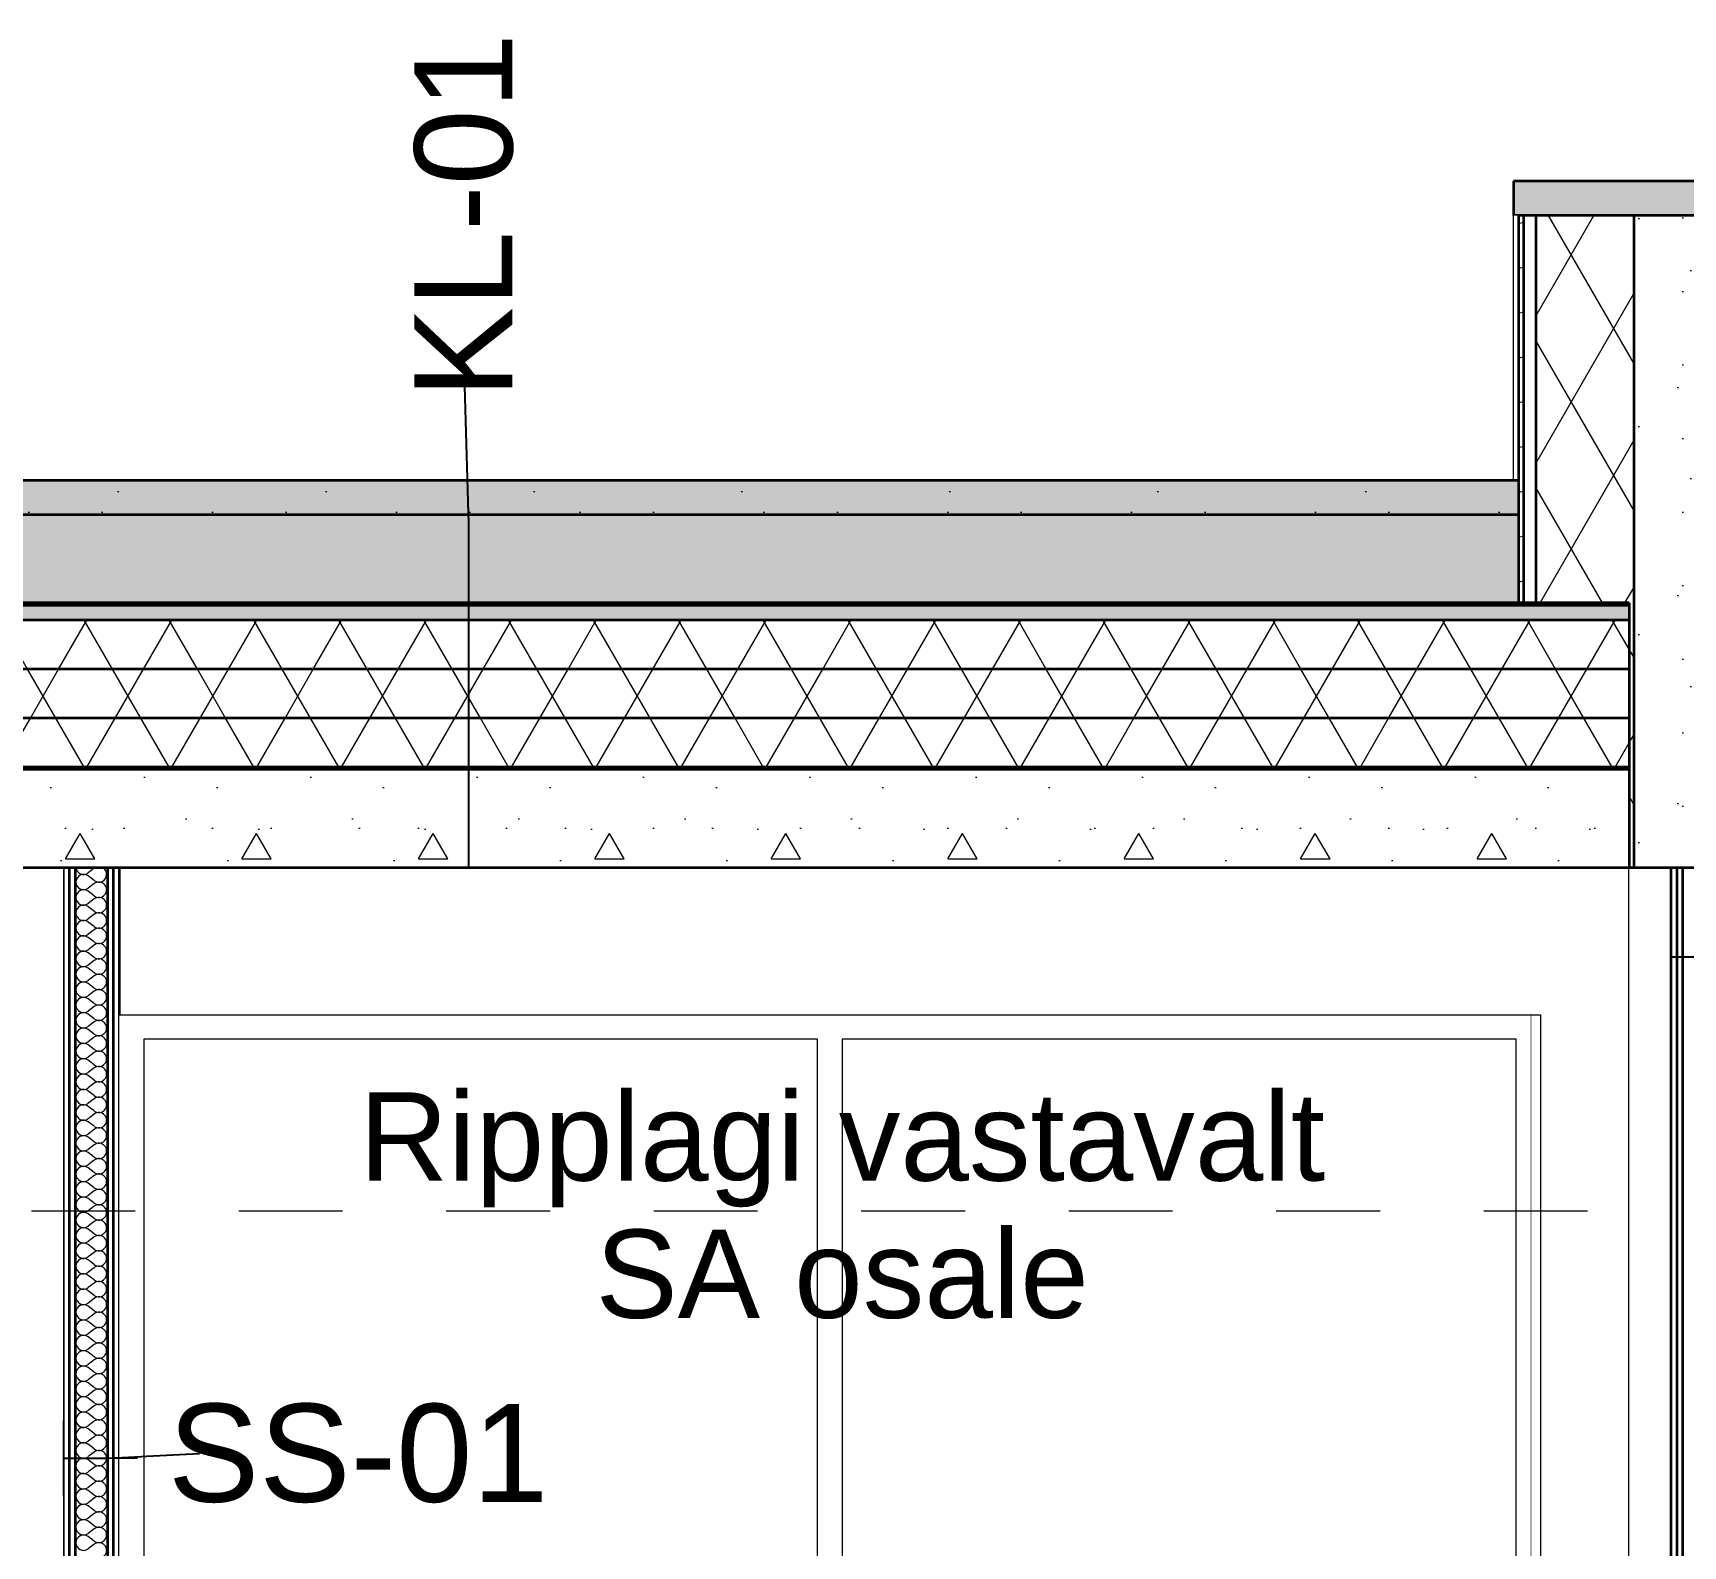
# Model space of a CAD drawing. Header units: millimetres. Extents: x -279593 to -202089, y -5129 to 14747.
# Drawn here: x -271866 to -268499, y 1717 to 4802 of the extents above; entities that cross this region are included whole.
import ezdxf

# ---------------------------------------------------------------- set-up
doc = ezdxf.new("R2010")
doc.units = ezdxf.units.MM
doc.header["$MEASUREMENT"] = 0
doc.linetypes.add('Dashed', pattern=[423.333333, 211.666667, -211.666667])
doc.linetypes.add('Wipeout_Contour', pattern=[1000, 0, -1000])
for name, color, linetype, lineweight in [('New_2D Drafting - General_Pen_No__1', 7, 'Continuous', 13), ('New_2D Drafting - General_Pen_No__19', 255, 'Continuous', 0), ('New_Annotation - Label_Pen_No__1', 7, 'Continuous', 13), ('New_Annotation - Text_Pen_No__1', 7, 'Continuous', 13), ('New_ARCHICAD Windows_Pen_No__1', 7, 'Continuous', 13), ('New_Dimensioning - General_Pen_No__1', 7, 'Continuous', 13), ('New_Shell - Roof_Pen_No__21', 7, 'Continuous', 35), ('New_Structural - Bearing_Pen_No__1', 7, 'Continuous', 13), ('New_Structural - Bearing_Pen_No__21', 7, 'Continuous', 35)]:
    doc.layers.add(name, color=color, linetype=linetype, lineweight=lineweight)
for name, color, linetype in [('New_ARCHICAD Windows', 7, 'Continuous'), ('New_Dimensioning - General', 7, 'Continuous'), ('New_Shell - Roof', 7, 'Continuous'), ('New_Structural - Bearing', 7, 'Continuous')]:
    doc.layers.add(name, color=color, linetype=linetype)
doc.layers.add('New_ARCHICAD Windows_Pen_No__87', color=7, linetype='Continuous', lineweight=20, true_color=0x6a6a6a)
doc.layers.add('New_Structural - Bearing_Pen_No__87', color=7, linetype='Continuous', lineweight=20, true_color=0x6a6a6a)
doc.styles.add('GENERATED_STYLE_1', font='')
doc.styles.get('GENERATED_STYLE_1').set_extended_font_data('Arial')
doc.dimstyles.new('GENERATED_STYLE__2', dxfattribs={"dimtxt": 200, "dimasz": 95, "dimexe": 0.18, "dimexo": 0.0625, "dimgap": 0, "dimtad": 1, "dimdec": 3, "dimlfac": 0.001, "dimzin": 0, "dimdsep": 46, "dimtxsty": 'GENERATED_STYLE_1', "dimblk": 'ARROWHEAD_2', "dimblk1": 'ARROWHEAD_2', "dimblk2": 'ARROWHEAD_2', "dimcen": 0.09, "dimse1": 1, "dimse2": 1, "dimclrd": 7, "dimclre": 7, "dimclrt": 7, "dimadec": 0, "dimazin": 0, "dimtfac": 1, "dimtdec": 4, "dimtmove": 0, "dimatfit": 3, "dimfxl": 0, "dimtolj": 1, "dimtzin": 0, "dimarcsym": 0})
doc.dimstyles.new('GENERATED_STYLE__3', dxfattribs={"dimtxt": 200, "dimasz": 95, "dimexe": 0.18, "dimexo": 0.0625, "dimgap": 0, "dimtad": 1, "dimdec": 3, "dimlfac": 0.001, "dimzin": 0, "dimdsep": 46, "dimtxsty": 'GENERATED_STYLE_1', "dimblk": 'ARROWHEAD_2', "dimblk1": 'ARROWHEAD_2', "dimblk2": 'ARROWHEAD_2', "dimcen": 0.09, "dimse1": 1, "dimse2": 1, "dimclrd": 7, "dimclre": 7, "dimclrt": 7, "dimadec": 0, "dimazin": 0, "dimtfac": 1, "dimtdec": 4, "dimtmove": 2, "dimatfit": 3, "dimfxl": 0, "dimtolj": 1, "dimtzin": 0, "dimarcsym": 0})
doc.dimstyles.new('GENERATED_STYLE__4', dxfattribs={"dimtxt": 0.18, "dimasz": 152, "dimexe": 0.18, "dimexo": 0.0625, "dimgap": 0, "dimtad": 0, "dimtih": 1, "dimtoh": 1, "dimdec": 4, "dimzin": 0, "dimdsep": 46, "dimcen": 0.09, "dimadec": 0, "dimazin": 0, "dimtfac": 1, "dimtdec": 4, "dimtmove": 0, "dimatfit": 3, "dimldrblk": 'ARROWHEAD_0', "dimfxl": 0, "dimtolj": 1, "dimtzin": 0, "dimarcsym": 0})
pattern_1 = [(0, (0, 0), (0, 779.4229), [48.75, -401.25]), (0, (225, 389.7), (0, 779.4229), [48.75, -401.25]), (60, (0, 0), (-675, 389.7114), [48.75, -401.25]), (60, (450, 0), (-675, 389.7114), [48.75, -401.25]), (120, (48.75, 0), (675, 389.7114), [48.75, -401.25]), (120, (498.75, 0), (675, 389.7114), [48.75, -401.25]), (0, (0, 75), (0, 150), [0, -150, 0, -225]), (45, (75, 75), (-106.06602, 106.06602), [0, -112.5, 0, -187.5])]
pattern_2 = [(60, (0, 0), (-129.90381, 75), []), (120, (0, 0), (129.90381, 75), [])]

# ---------------------------------------------------------------- blocks, each defined once
blk = doc.blocks.new('*X4')
at = {"layer": 'New_Structural - Bearing_Pen_No__1', "color": 7, "linetype": 'Continuous', "lineweight": 13}
for p, q in [((-271740.8, 3098.9), (-271753.3, 3089.5)), ((-271740.8, 3073.8), (-271753.3, 3083.2)), ((-271740.8, 3067.5), (-271753.3, 3058.1)), ((-271740.8, 3042.5), (-271753.3, 3051.9)), ((-271740.8, 3036.2), (-271753.3, 3026.8)), ((-271740.8, 3011.1), (-271753.3, 3020.5)), ((-271740.8, 3004.9), (-271753.3, 2995.5)), ((-271740.8, 2979.8), (-271753.3, 2989.2)), ((-271740.8, 2973.5), (-271753.3, 2964.1)), ((-271740.8, 2948.5), (-271753.3, 2957.9)), ((-271740.8, 2942.2), (-271753.3, 2932.8)), ((-271740.8, 2917.1), (-271753.3, 2926.5)), ((-271740.8, 2910.9), (-271753.3, 2901.5)), ((-271740.8, 2885.8), (-271753.3, 2895.2)), ((-271740.8, 2879.5), (-271753.3, 2870.1)), ((-271740.8, 2854.5), (-271753.3, 2863.9)), ((-271740.8, 2848.2), (-271753.3, 2838.8)), ((-271740.8, 2823.1), (-271753.3, 2832.5)), ((-271740.8, 2816.9), (-271753.3, 2807.5)), ((-271740.8, 2791.8), (-271753.3, 2801.2)), ((-271740.8, 2785.5), (-271753.3, 2776.1)), ((-271740.8, 2760.5), (-271753.3, 2769.9)), ((-271740.8, 2754.2), (-271753.3, 2744.8)), ((-271740.8, 2729.1), (-271753.3, 2738.5)), ((-271740.8, 2722.9), (-271753.3, 2713.5)), ((-271740.8, 2697.8), (-271753.3, 2707.2)), ((-271740.8, 2691.5), (-271753.3, 2682.1)), ((-271740.8, 2666.5), (-271753.3, 2675.9)), ((-271740.8, 2660.2), (-271753.3, 2650.8)), ((-271740.8, 2635.1), (-271753.3, 2644.5)), ((-271740.8, 2628.9), (-271753.3, 2619.5)), ((-271740.8, 2603.8), (-271753.3, 2613.2)), ((-271740.8, 2597.5), (-271753.3, 2588.1)), ((-271740.8, 2572.5), (-271753.3, 2581.9)), ((-271740.8, 2566.2), (-271753.3, 2556.8)), ((-271740.8, 2541.1), (-271753.3, 2550.5)), ((-271740.8, 2534.9), (-271753.3, 2525.5)), ((-271740.8, 2509.8), (-271753.3, 2519.2)), ((-271740.8, 2503.5), (-271753.3, 2494.1)), ((-271740.8, 2478.5), (-271753.3, 2487.9)), ((-271740.8, 2472.2), (-271753.3, 2462.8)), ((-271740.8, 2447.1), (-271753.3, 2456.5)), ((-271740.8, 2440.9), (-271753.3, 2431.5)), ((-271740.8, 2415.8), (-271753.3, 2425.2)), ((-271740.8, 2409.5), (-271753.3, 2400.1)), ((-271740.8, 2384.5), (-271753.3, 2393.9)), ((-271740.8, 2378.2), (-271753.3, 2368.8)), ((-271740.8, 2353.1), (-271753.3, 2362.5)), ((-271740.8, 2346.9), (-271753.3, 2337.5)), ((-271740.8, 2321.8), (-271753.3, 2331.2)), ((-271740.8, 2315.5), (-271753.3, 2306.1)), ((-271740.8, 2290.5), (-271753.3, 2299.9)), ((-271740.8, 2284.2), (-271753.3, 2274.8)), ((-271740.8, 2259.1), (-271753.3, 2268.5)), ((-271740.8, 2252.9), (-271753.3, 2243.5)), ((-271740.8, 2227.8), (-271753.3, 2237.2)), ((-271740.8, 2221.5), (-271753.3, 2212.1)), ((-271740.8, 2196.5), (-271753.3, 2205.9)), ((-271740.8, 2190.2), (-271753.3, 2180.8)), ((-271740.8, 2165.1), (-271753.3, 2174.5)), ((-271740.8, 2158.9), (-271753.3, 2149.5)), ((-271740.8, 2133.8), (-271753.3, 2143.2)), ((-271740.8, 2127.5), (-271753.3, 2118.1)), ((-271740.8, 2102.5), (-271753.3, 2111.9)), ((-271740.8, 2096.2), (-271753.3, 2086.8)), ((-271740.8, 2071.1), (-271753.3, 2080.5)), ((-271740.8, 2064.9), (-271753.3, 2055.5)), ((-271740.8, 2039.8), (-271753.3, 2049.2)), ((-271740.8, 2033.5), (-271753.3, 2024.1)), ((-271740.8, 2008.5), (-271753.3, 2017.9)), ((-271740.8, 2002.2), (-271753.3, 1992.8)), ((-271740.8, 1977.1), (-271753.3, 1986.5)), ((-271740.8, 1970.9), (-271753.3, 1961.5)), ((-271740.8, 1945.8), (-271753.3, 1955.2)), ((-271740.8, 1939.5), (-271753.3, 1930.1)), ((-271740.8, 1914.5), (-271753.3, 1923.9)), ((-271740.8, 1908.2), (-271753.3, 1898.8)), ((-271740.8, 1883.1), (-271753.3, 1892.5)), ((-271740.8, 1876.9), (-271753.3, 1867.5)), ((-271740.8, 1851.8), (-271753.3, 1861.2)), ((-271740.8, 1845.5), (-271753.3, 1836.1)), ((-271740.8, 1820.5), (-271753.3, 1829.9)), ((-271740.8, 1814.2), (-271753.3, 1804.8)), ((-271740.8, 1789.1), (-271753.3, 1798.5)), ((-271740.8, 1782.9), (-271753.3, 1773.5)), ((-271740.8, 1757.8), (-271753.3, 1767.2)), ((-271740.8, 1751.5), (-271753.3, 1742.1)), ((-271740.8, 1726.5), (-271753.3, 1735.9)), ((-271740.8, 1720.2), (-271753.3, 1710.8))]:
    blk.add_line(p, q, dxfattribs=at)
for centre, start, end in [((-271762.7, 3102), 187.3344, 306.8699), ((-271731.4, 3086.3), 233.1301, 60.7318), ((-271731.4, 3086.3), 119.2682, 126.8699), ((-271762.7, 3070.7), 53.1301, 180), ((-271762.7, 3070.7), 180, 306.8699), ((-271731.4, 3055), 233.1301, 126.8699), ((-271762.7, 3039.3), 53.1301, 180), ((-271762.7, 3039.3), 180, 306.8699), ((-271731.4, 3023.7), 233.1301, 126.8699), ((-271762.7, 3008), 53.1301, 180), ((-271762.7, 3008), 180, 306.8699), ((-271731.4, 2992.3), 233.1301, 126.8699), ((-271762.7, 2976.7), 53.1301, 180), ((-271762.7, 2976.7), 180, 306.8699), ((-271731.4, 2961), 233.1301, 126.8699), ((-271762.7, 2945.3), 53.1301, 180), ((-271762.7, 2945.3), 180, 306.8699), ((-271762.7, 2914), 53.1301, 180), ((-271731.4, 2929.7), 233.1301, 126.8699), ((-271762.7, 2914), 180, 306.8699), ((-271762.7, 2882.7), 53.1301, 180), ((-271731.4, 2898.3), 233.1301, 126.8699), ((-271762.7, 2882.7), 180, 306.8699), ((-271762.7, 2851.3), 53.1301, 180), ((-271731.4, 2867), 233.1301, 126.8699), ((-271762.7, 2851.3), 180, 306.8699), ((-271762.7, 2820), 53.1301, 180), ((-271731.4, 2835.7), 233.1301, 126.8699), ((-271762.7, 2820), 180, 306.8699), ((-271762.7, 2788.7), 53.1301, 180), ((-271731.4, 2804.3), 233.1301, 126.8699), ((-271762.7, 2788.7), 180, 306.8699), ((-271762.7, 2757.3), 53.1301, 180), ((-271731.4, 2773), 233.1301, 126.8699), ((-271762.7, 2757.3), 180, 306.8699), ((-271762.7, 2726), 53.1301, 180), ((-271731.4, 2741.7), 233.1301, 126.8699), ((-271762.7, 2726), 180, 306.8699), ((-271762.7, 2694.7), 53.1301, 180), ((-271762.7, 2694.7), 180, 306.8699), ((-271731.4, 2710.3), 233.1301, 126.8699), ((-271731.4, 2679), 233.1301, 126.8699), ((-271762.7, 2663.3), 53.1301, 180), ((-271762.7, 2663.3), 180, 306.8699), ((-271731.4, 2647.7), 233.1301, 126.8699), ((-271762.7, 2632), 53.1301, 180), ((-271762.7, 2632), 180, 306.8699), ((-271731.4, 2616.3), 233.1301, 126.8699), ((-271762.7, 2600.7), 53.1301, 180), ((-271762.7, 2600.7), 180, 306.8699), ((-271731.4, 2585), 233.1301, 126.8699), ((-271762.7, 2569.3), 53.1301, 180), ((-271762.7, 2569.3), 180, 306.8699), ((-271731.4, 2553.7), 233.1301, 126.8699), ((-271762.7, 2538), 53.1301, 180), ((-271762.7, 2538), 180, 306.8699), ((-271731.4, 2522.3), 233.1301, 126.8699), ((-271762.7, 2506.7), 53.1301, 180), ((-271762.7, 2506.7), 180, 306.8699), ((-271731.4, 2491), 233.1301, 126.8699), ((-271762.7, 2475.3), 53.1301, 180), ((-271762.7, 2475.3), 180, 306.8699), ((-271762.7, 2444), 53.1301, 180), ((-271731.4, 2459.7), 233.1301, 126.8699), ((-271762.7, 2444), 180, 306.8699), ((-271762.7, 2412.7), 53.1301, 180), ((-271731.4, 2428.3), 233.1301, 126.8699), ((-271762.7, 2412.7), 180, 306.8699), ((-271762.7, 2381.3), 53.1301, 180), ((-271731.4, 2397), 233.1301, 126.8699), ((-271762.7, 2381.3), 180, 306.8699), ((-271762.7, 2350), 53.1301, 180), ((-271731.4, 2365.7), 233.1301, 126.8699), ((-271762.7, 2350), 180, 306.8699), ((-271762.7, 2318.7), 53.1301, 180), ((-271731.4, 2334.3), 233.1301, 126.8699), ((-271762.7, 2318.7), 180, 306.8699), ((-271762.7, 2287.3), 53.1301, 180), ((-271731.4, 2303), 233.1301, 126.8699), ((-271762.7, 2287.3), 180, 306.8699), ((-271762.7, 2256), 53.1301, 180), ((-271762.7, 2256), 180, 306.8699), ((-271731.4, 2271.7), 233.1301, 126.8699), ((-271731.4, 2240.3), 233.1301, 126.8699), ((-271762.7, 2224.7), 53.1301, 180), ((-271762.7, 2224.7), 180, 306.8699), ((-271731.4, 2209), 233.1301, 126.8699), ((-271762.7, 2193.3), 53.1301, 180), ((-271762.7, 2193.3), 180, 306.8699), ((-271731.4, 2177.7), 233.1301, 126.8699), ((-271762.7, 2162), 53.1301, 180), ((-271762.7, 2162), 180, 306.8699), ((-271731.4, 2146.3), 233.1301, 126.8699), ((-271762.7, 2130.7), 53.1301, 180), ((-271762.7, 2130.7), 180, 306.8699), ((-271731.4, 2115), 233.1301, 126.8699), ((-271762.7, 2099.3), 53.1301, 180), ((-271762.7, 2099.3), 180, 306.8699), ((-271731.4, 2083.7), 233.1301, 126.8699), ((-271762.7, 2068), 53.1301, 180), ((-271762.7, 2068), 180, 306.8699), ((-271731.4, 2052.3), 233.1301, 126.8699), ((-271762.7, 2036.7), 53.1301, 180), ((-271762.7, 2036.7), 180, 306.8699), ((-271762.7, 2005.3), 53.1301, 180), ((-271731.4, 2021), 233.1301, 126.8699), ((-271762.7, 2005.3), 180, 306.8699), ((-271762.7, 1974), 53.1301, 180), ((-271731.4, 1989.7), 233.1301, 126.8699), ((-271762.7, 1974), 180, 306.8699), ((-271762.7, 1942.7), 53.1301, 180), ((-271731.4, 1958.3), 233.1301, 126.8699), ((-271762.7, 1942.7), 180, 306.8699), ((-271762.7, 1911.3), 53.1301, 180), ((-271731.4, 1927), 233.1301, 126.8699), ((-271762.7, 1911.3), 180, 306.8699), ((-271762.7, 1880), 53.1301, 180), ((-271731.4, 1895.7), 233.1301, 126.8699), ((-271762.7, 1880), 180, 306.8699), ((-271762.7, 1848.7), 53.1301, 180), ((-271731.4, 1864.3), 233.1301, 126.8699), ((-271762.7, 1848.7), 180, 306.8699), ((-271762.7, 1817.3), 53.1301, 180), ((-271731.4, 1833), 233.1301, 126.8699), ((-271762.7, 1817.3), 180, 306.8699), ((-271762.7, 1786), 53.1301, 180), ((-271762.7, 1786), 180, 306.8699), ((-271731.4, 1801.7), 233.1301, 126.8699), ((-271731.4, 1770.3), 233.1301, 126.8699), ((-271762.7, 1754.7), 53.1301, 180), ((-271762.7, 1754.7), 180, 306.8699), ((-271731.4, 1739), 233.1301, 126.8699), ((-271762.7, 1723.3), 53.1301, 180), ((-271762.7, 1723.3), 180, 306.8699), ((-271731.4, 1707.7), 233.1301, 126.8699)]:
    blk.add_arc(centre, 15.7, start, end, dxfattribs=at)
blk = doc.blocks.new('*X9')
at = {"layer": 'New_Shell - Roof', "linetype": 'Continuous', "lineweight": 0, "true_color": 0x000000}
blk.add_hatch(color=18, dxfattribs=at).paths.add_polyline_path([(-274410, 3635), (-274410, 3605), (-268609.6, 3605), (-268609.6, 3635)])
blk = doc.blocks.new('*X10')
at = {"layer": 'New_Shell - Roof', "linetype": 'Continuous', "lineweight": 0, "true_color": 0x000000}
for points in [[(-271649.8, 3640), (-271799.8, 3640), (-271799.8, 3635), (-271649.8, 3635)], [(-271349.8, 3640), (-271499.8, 3640), (-271499.8, 3635), (-271349.8, 3635)], [(-271049.8, 3640), (-271199.8, 3640), (-271199.8, 3635), (-271049.8, 3635)], [(-270749.8, 3640), (-270899.8, 3640), (-270899.8, 3635), (-270749.8, 3635)], [(-270449.8, 3640), (-270599.8, 3640), (-270599.8, 3635), (-270449.8, 3635)], [(-270149.8, 3640), (-270299.8, 3640), (-270299.8, 3635), (-270149.8, 3635)], [(-269849.8, 3640), (-269999.8, 3640), (-269999.8, 3635), (-269849.8, 3635)], [(-269549.8, 3640), (-269699.8, 3640), (-269699.8, 3635), (-269549.8, 3635)], [(-269249.8, 3640), (-269399.8, 3640), (-269399.8, 3635), (-269249.8, 3635)], [(-268949.8, 3640), (-269099.8, 3640), (-269099.8, 3635), (-268949.8, 3635)], [(-268649.8, 3640), (-268799.8, 3640), (-268799.8, 3635), (-268649.8, 3635)]]:
    blk.add_hatch(color=18, dxfattribs=at).paths.add_polyline_path(points)
blk = doc.blocks.new('*X11')
at = {"layer": 'New_Shell - Roof', "linetype": 'Continuous', "lineweight": 0, "true_color": 0x000000}
for points in [[(-271649.8, 3305), (-271799.8, 3305), (-271799.8, 3300), (-271649.8, 3300)], [(-271349.8, 3305), (-271499.8, 3305), (-271499.8, 3300), (-271349.8, 3300)], [(-271049.8, 3305), (-271199.8, 3305), (-271199.8, 3300), (-271049.8, 3300)], [(-270749.8, 3305), (-270899.8, 3305), (-270899.8, 3300), (-270749.8, 3300)], [(-270449.8, 3305), (-270599.8, 3305), (-270599.8, 3300), (-270449.8, 3300)], [(-270149.8, 3305), (-270299.8, 3305), (-270299.8, 3300), (-270149.8, 3300)], [(-269849.8, 3305), (-269999.8, 3305), (-269999.8, 3300), (-269849.8, 3300)], [(-269549.8, 3305), (-269699.8, 3305), (-269699.8, 3300), (-269549.8, 3300)], [(-269249.8, 3305), (-269399.8, 3305), (-269399.8, 3300), (-269249.8, 3300)], [(-268949.8, 3305), (-269099.8, 3305), (-269099.8, 3300), (-268949.8, 3300)], [(-268649.8, 3305), (-268799.8, 3305), (-268799.8, 3300), (-268649.8, 3300)]]:
    blk.add_hatch(color=18, dxfattribs=at).paths.add_polyline_path(points)
blk = doc.blocks.new('*D17')
at = {"layer": 'New_Dimensioning - General_Pen_No__1', "color": 7, "linetype": 'Continuous', "lineweight": 13}
for p, q in [((-273940.6, 2436.1), (-273815.6, 2363.9)), ((-273784.4, 2400), (-273971.9, 2400)), ((-273878.1, 0), (-273878.1, 2400)), ((-273940.6, 36.1), (-273815.6, -36.1)), ((-273784.4, 0), (-273971.9, 0)), ((-273878.1, -61.1), (-273878.1, 0))]:
    blk.add_line(p, q, dxfattribs=at)
at = {"layer": 'New_Dimensioning - General_Pen_No__1', "color": 7, "lineweight": 13, "char_height": 200, "attachment_point": 7, "rotation": 90, "style": 'GENERATED_STYLE_1'}
for s, insert in [('\\A1;{\\pql;\\fArial|b0|i0|c0|p34;0,700}', (-274051.6, 2385.2)), ('\\A1;{\\pql;\\fArial|b0|i0|c0|p34;2,400}', (-273918.1, 858.1))]:
    blk.add_mtext(s, dxfattribs=dict(at, insert=insert))
blk = doc.blocks.new('ARROWHEAD_2')
at = {"color": 0, "linetype": 'Continuous', "lineweight": 0}
for p, q in [((-0.378, -0.655), (0.378, 0.655)), ((0, 0), (-1, 0))]:
    blk.add_line(p, q, dxfattribs=at)
blk = doc.blocks.new('*D18')
at = {"layer": 'New_Dimensioning - General_Pen_No__1', "color": 7, "linetype": 'Continuous', "lineweight": 13}
for p, q in [((-273815.6, 3063.9), (-273940.6, 3136.1)), ((-273878.1, 3100), (-273878.1, 3161.1)), ((-273784.4, 3100), (-273971.9, 3100)), ((-273878.1, 2400), (-273878.1, 3100)), ((-273940.6, 2436.1), (-273815.6, 2363.9)), ((-273784.4, 2400), (-273971.9, 2400))]:
    blk.add_line(p, q, dxfattribs=at)
blk = doc.blocks.new('ARROWHEAD_0')
at = {"color": 0, "linetype": 'Continuous', "lineweight": 0}
for p, q in [((0, -0.5), (0, 0.5)), ((0, 0), (-1, 0))]:
    blk.add_line(p, q, dxfattribs=at)

msp = doc.modelspace()

# ---------------------------------------------------------------- hatches: boundary and pattern name
at = {"layer": 'New_Shell - Roof', "linetype": 'Continuous', "lineweight": 0, "true_color": 0x000000}
h = msp.add_hatch(dxfattribs=at)
h.set_pattern_fill('Lightweight_Concrete_0001', color=18, style=0, pattern_type=2)
h.set_pattern_definition(pattern_1)
h.paths.add_polyline_path([(-251459.9812, 4430), (-251459.9812, 4500), (-268845.0269, 4500), (-268845.0269, 4430)])
h = msp.add_hatch(dxfattribs=at)
h.set_pattern_fill('Batt_Insulation_0001', color=18, style=0, pattern_type=2)
h.set_pattern_definition(pattern_2)
h.paths.add_polyline_path([(-274410.0254, 3605), (-274410.0254, 3505), (-268609.6409, 3505), (-268609.6409, 3605)])
h = msp.add_hatch(dxfattribs=at)
h.set_pattern_fill('Batt_Insulation_0001', color=18, style=0, pattern_type=2)
h.set_pattern_definition(pattern_2)
h.paths.add_polyline_path([(-274410.0254, 3505), (-274410.0254, 3405), (-268609.6409, 3405), (-268609.6409, 3505)])
h = msp.add_hatch(dxfattribs=at)
h.set_pattern_fill('Batt_Insulation_0001', color=18, style=0, pattern_type=2)
h.set_pattern_definition(pattern_2)
h.paths.add_polyline_path([(-274410.0254, 3405), (-274410.0254, 3305), (-268609.6409, 3305), (-268609.6409, 3405)])

# ---------------------------------------------------------------- linework, layer by layer
at = {"layer": 'New_Shell - Roof_Pen_No__21', "color": 7, "linetype": 'Continuous', "lineweight": 35}
for p, q in [((-268845.0269, 4500), (-268845.0269, 4430)), ((-251459.9812, 4500), (-268845.0269, 4500)), ((-268835.0255, 4430), (-268845.0269, 4430)), ((-268609.6409, 3605), (-274410.0254, 3605)), ((-268609.6409, 3505), (-274410.0254, 3505)), ((-268609.6409, 3405), (-274410.0254, 3405)), ((-268609.6409, 3305), (-274410.0254, 3305)), ((-268609.6409, 3300), (-274410.0254, 3300))]:
    msp.add_line(p, q, dxfattribs=at)
at = {"layer": 'New_Shell - Roof_Pen_No__21', "color": 7, "linetype": 'Continuous', "lineweight": 35, "flags": 128}
msp.add_lwpolyline([(-268410.0255, 4430), (-268600.0255, 4430), (-268800.0255, 4430), (-268825.0255, 4430), (-268835.0255, 4430)], dxfattribs=at)
at = {"layer": 'New_Structural - Bearing_Pen_No__21', "color": 7, "linetype": 'Continuous', "lineweight": 35}
for p, q in [((-268800.0255, 4430), (-268800.0255, 3640)), ((-271804.5254, 3100), (-271804.5254, 0)), ((-271804.4254, 3100), (-271804.4254, 0)), ((-271792.4254, 3100), (-271792.4254, 0)), ((-271779.9254, 3100), (-271779.9254, 0)), ((-271714.1254, 3100), (-271714.1254, 0)), ((-268500.3254, 3100), (-268500.3254, 0))]:
    msp.add_line(p, q, dxfattribs=at)

# ---------------------------------------------------------------- block references
at = {"layer": 'New_Shell - Roof', "lineweight": 0}
msp.add_blockref('*X11', (0, 0), dxfattribs=at)
at = {"layer": 'New_Structural - Bearing', "lineweight": 0}
msp.add_blockref('*X4', (0, 0), dxfattribs=at)

# ---------------------------------------------------------------- texts
at = {"layer": 'New_Annotation - Label_Pen_No__1', "color": 7, "linetype": 'Continuous', "lineweight": 13, "insert": (-270986.1987, 4802.4385), "char_height": 200, "attachment_point": 6, "rotation": 89.9791869, "style": 'GENERATED_STYLE_1'}
msp.add_mtext('\\A1;{\\pqr;\\fArial|b0|i0|c0|p34;KL\\fArial|b0|i0|c0|p34;-01}', dxfattribs=at)

# ---------------------------------------------------------------- wipeouts: each hides what was drawn before it
at = {"color": 254, "linetype": 'Wipeout_Contour', "lineweight": 0, "ltscale": 1082592.982712134}
msp.add_wipeout([(-272410.0254, 3640), (-268835.0254, 3640), (-268835.0254, 3820), (-272410.0254, 3820)], dxfattribs=at).dxf.layer = 'New_Structural - Bearing'
at = {"color": 254, "linetype": 'Wipeout_Contour', "lineweight": 0, "ltscale": 1074304.683021448}
msp.add_wipeout([(-268524.4254, 3100), (-268610.0254, 3100), (-268610.0254, 0), (-268524.4254, 0)], dxfattribs=at).dxf.layer = 'New_Structural - Bearing'
at = {"color": 254, "linetype": 'Wipeout_Contour', "lineweight": 0, "ltscale": 1075229.267603707}
msp.add_wipeout([(-268810.0254, 0), (-268790.0254, 0), (-268790.0254, 2800), (-268810.0254, 2800)], dxfattribs=at).dxf.layer = 'New_Structural - Bearing'

# ---------------------------------------------------------------- next in the draw order: linework, layer by layer
at = {"layer": 'New_Shell - Roof_Pen_No__21', "color": 7, "linetype": 'Continuous', "lineweight": 35}
for p, q in [((-268835.0254, 3820), (-274410.0254, 3820)), ((-268835.0255, 3640), (-274410.0254, 3640)), ((-268609.6409, 3635), (-274410.0254, 3635))]:
    msp.add_line(p, q, dxfattribs=at)
at = {"layer": 'New_Shell - Roof_Pen_No__21', "color": 7, "linetype": 'Continuous', "lineweight": 35, "flags": 128}
msp.add_lwpolyline([(-268609.6409, 3640), (-268800.0255, 3640), (-268825.0255, 3640), (-268835.0255, 3640)], dxfattribs=at)
at = {"layer": 'New_Structural - Bearing_Pen_No__21', "color": 7, "linetype": 'Continuous', "lineweight": 35}
for p, q in [((-268835.0254, 3820), (-268835.0255, 3640)), ((-268524.4254, 3100), (-268524.4254, 0)), ((-268524.3254, 3100), (-268524.3254, 0)), ((-268512.3254, 3100), (-268512.3254, 0))]:
    msp.add_line(p, q, dxfattribs=at)
at = {"layer": 'New_Structural - Bearing_Pen_No__21', "color": 7, "linetype": 'Continuous', "lineweight": 35, "flags": 128}
msp.add_lwpolyline([(-268410.0255, 3100), (-268422.0254, 3100), (-268434.5254, 3100), (-268500.3254, 3100), (-268512.3254, 3100), (-268524.3254, 3100), (-268524.4254, 3100)], dxfattribs=at)
at = {"layer": 'New_Structural - Bearing_Pen_No__87', "color": 251, "linetype": 'Continuous', "lineweight": 20, "true_color": 0x6a6a6a}
msp.add_line((-268810.0254, 0), (-268810.0254, 2800), dxfattribs=at)

# ---------------------------------------------------------------- next in the draw order: block references
at = {"layer": 'New_Shell - Roof', "lineweight": 0}
for name in ['*X10', '*X9']:
    msp.add_blockref(name, (0, 0), dxfattribs=at)

# ---------------------------------------------------------------- next in the draw order: leaders
at = {"layer": 'New_Annotation - Label_Pen_No__1', "color": 7, "linetype": 'Continuous', "lineweight": 13, "annotation_type": 0, "has_hookline": 1, "hookline_direction": 0, "text_width": 711.8, "horizontal_direction": (1, -0.000363, 0)}
msp.add_leader([(-268524.4254, 2918.0691), (-268434.5254, 2918.0691), (-268271.0158, 2927.7927)], dimstyle='GENERATED_STYLE__4', dxfattribs=at)

# ---------------------------------------------------------------- next in the draw order: wipeouts: each hides what was drawn before it
at = {"color": 254, "linetype": 'Wipeout_Contour', "lineweight": 0, "ltscale": 1075489.378800894}
msp.add_wipeout([(-268845.0254, 3890), (-268835.0254, 3890), (-268835.0255, 4430), (-268845.0254, 4430)], dxfattribs=at).dxf.layer = 'New_Structural - Bearing'
at = {"color": 254, "linetype": 'Wipeout_Contour', "lineweight": 0, "ltscale": 2184869.336617962}
msp.add_wipeout([(-274409.2606, 3100), (-274409.2606, 0), (-273483.2041, 0), (-273483.2041, 2437), (-272709.2041, 2437), (-272709.2041, 0), (-271804.5254, 0), (-271804.5254, 3100)], dxfattribs=at).dxf.layer = 'New_Structural - Bearing'

# ---------------------------------------------------------------- next in the draw order: hatches: boundary and pattern name
at = {"layer": 'New_2D Drafting - General_Pen_No__19', "linetype": 'Continuous', "lineweight": 0}
msp.add_hatch(color=255, dxfattribs=at).paths.add_polyline_path([(-274410.0254, 3640), (-268834.6235, 3640), (-268834.6235, 3890), (-274410.0254, 3890)])
at = {"layer": 'New_Shell - Roof', "linetype": 'Continuous', "lineweight": 0, "true_color": 0x000000}
h = msp.add_hatch(dxfattribs=at)
h.set_pattern_fill('Lightweight_Concrete_0001', color=18, style=0, pattern_type=2)
h.set_pattern_definition(pattern_1)
h.paths.add_polyline_path([(-268835.0254, 3820), (-268835.0254, 3890), (-274888.0254, 3890), (-274888.0254, 3820)])
at = {"layer": 'New_Structural - Bearing', "linetype": 'Continuous', "lineweight": 0, "true_color": 0x000000}
h = msp.add_hatch(dxfattribs=at)
h.set_pattern_fill('Wood_0001', color=18, style=0, pattern_type=2)
h.set_pattern_definition([(10, (0, 0), (-15.628336, 88.632695), [])])
h.paths.add_polyline_path([(-268825.0255, 4430), (-268835.0255, 4430), (-268835.0255, 3640), (-268825.0255, 3640)])

# ---------------------------------------------------------------- next in the draw order: linework, layer by layer
at = {"layer": 'New_2D Drafting - General_Pen_No__1', "color": 7, "linetype": 'Continuous', "lineweight": 13, "flags": 128}
msp.add_lwpolyline([(-274410.0254, 3640), (-268834.6235, 3640), (-268834.6235, 3890), (-274410.0254, 3890)], close=True, dxfattribs=at)
at = {"layer": 'New_Shell - Roof_Pen_No__21', "color": 7, "linetype": 'Continuous', "lineweight": 35}
for p, q in [((-268835.0254, 3890), (-274888.0254, 3890)), ((-271804.5254, 3100), (-274410.0254, 3100))]:
    msp.add_line(p, q, dxfattribs=at)
at = {"layer": 'New_Structural - Bearing_Pen_No__21', "color": 7, "linetype": 'Continuous', "lineweight": 35}
for p, q in [((-268835.0255, 4430), (-268835.0254, 3890)), ((-268825.0255, 4430), (-268825.0255, 3640)), ((-268835.0254, 3890), (-268835.0254, 3820))]:
    msp.add_line(p, q, dxfattribs=at)
at = {"layer": 'New_Structural - Bearing_Pen_No__87', "color": 251, "linetype": 'Continuous', "lineweight": 20, "true_color": 0x6a6a6a}
msp.add_line((-268845.0254, 3890), (-268845.0254, 4430), dxfattribs=at)

# ---------------------------------------------------------------- next in the draw order: wipeouts: each hides what was drawn before it
at = {"color": 254, "linetype": 'Wipeout_Contour', "lineweight": 0, "ltscale": 1618245.628987774}
msp.add_wipeout([(-268610.0254, 3100), (-271690.0254, 3100), (-271690.0254, 2800), (-268790.0254, 2800), (-268790.0254, 0), (-268610.0254, 0)], dxfattribs=at).dxf.layer = 'New_Structural - Bearing'

# ---------------------------------------------------------------- next in the draw order: hatches: boundary and pattern name
at = {"layer": 'New_Shell - Roof', "linetype": 'Continuous', "lineweight": 0, "true_color": 0x000000}
h = msp.add_hatch(dxfattribs=at)
h.set_pattern_fill('Structural_Concrete_0001', color=18, style=0, pattern_type=2)
h.set_pattern_definition([(0, (0, 0), (0, 623.5383), [60, -300]), (0, (180, 311.8), (0, 623.5383), [60, -300]), (60, (0, 0), (-540, 311.7692), [60, -300]), (60, (360, 0), (-540, 311.7692), [60, -300]), (120, (60, 0), (540, 311.7692), [60, -300]), (120, (420, 0), (540, 311.7692), [60, -300]), (0, (0, 60), (0, 120.000005), [0, -120.000005, 0, -180.00001]), (45, (60, 60), (-84.852817, 84.852817), [0, -90.000004, 0, -150.000006])])
h.paths.add_polyline_path([(-274410.0254, 3300), (-274410.0254, 3100), (-268609.6409, 3100), (-268609.6409, 3300)])
at = {"layer": 'New_Structural - Bearing', "linetype": 'Continuous', "lineweight": 0, "true_color": 0x000000}
h = msp.add_hatch(dxfattribs=at)
h.set_pattern_fill('Batt_Insulation_0001', color=18, style=0, pattern_type=2)
h.set_pattern_definition(pattern_2)
h.paths.add_polyline_path([(-268600.0255, 4430), (-268800.0255, 4430), (-268800.0255, 3640), (-268609.6409, 3640), (-268609.6409, 3100), (-268600.0255, 3100)])
h = msp.add_hatch(dxfattribs=at)
h.set_pattern_fill('Lightweight_Concrete_0001', color=18, style=0, pattern_type=2)
h.set_pattern_definition(pattern_1)
h.paths.add_polyline_path([(-268410.0255, 3100), (-268410.0255, 4430), (-268600.0255, 4430), (-268600.0255, 3100)])

# ---------------------------------------------------------------- next in the draw order: linework, layer by layer
at = {"layer": 'New_ARCHICAD Windows_Pen_No__87', "color": 251, "linetype": 'Continuous', "lineweight": 20, "true_color": 0x6a6a6a}
msp.add_line((-268790.0254, 2800), (-268790.0254, 0), dxfattribs=at)
at = {"layer": 'New_Shell - Roof_Pen_No__21', "color": 7, "linetype": 'Continuous', "lineweight": 35}
msp.add_line((-268609.6409, 3100), (-271690.0254, 3100), dxfattribs=at)
at = {"layer": 'New_Shell - Roof_Pen_No__21', "color": 7, "linetype": 'Continuous', "lineweight": 35, "flags": 128}
msp.add_lwpolyline([(-271690.0254, 3100), (-271690.1254, 3100), (-271702.1254, 3100), (-271714.1254, 3100), (-271779.9254, 3100), (-271792.4254, 3100), (-271804.4254, 3100), (-271804.5254, 3100)], dxfattribs=at)
at = {"layer": 'New_Structural - Bearing_Pen_No__21', "color": 7, "linetype": 'Continuous', "lineweight": 35}
for p, q in [((-268600.0255, 4430), (-268600.0255, 3100)), ((-271702.1254, 3100), (-271702.1254, 0)), ((-271690.1254, 3100), (-271690.1254, 0)), ((-271690.0254, 3100), (-271690.0254, 0))]:
    msp.add_line(p, q, dxfattribs=at)
at = {"layer": 'New_Structural - Bearing_Pen_No__21', "color": 7, "linetype": 'Continuous', "lineweight": 35, "flags": 128}
for points in [[(-268609.6409, 3640), (-268609.6409, 3635), (-268609.6409, 3605), (-268609.6409, 3505), (-268609.6409, 3405), (-268609.6409, 3305), (-268609.6409, 3300), (-268609.6409, 3100)], [(-268524.4254, 3100), (-268600.0255, 3100), (-268609.6409, 3100)]]:
    msp.add_lwpolyline(points, dxfattribs=at)
at = {"layer": 'New_Structural - Bearing_Pen_No__87', "color": 251, "linetype": 'Continuous', "lineweight": 20, "true_color": 0x6a6a6a}
msp.add_line((-268610.0254, 0), (-268610.0254, 3100), dxfattribs=at)

# ---------------------------------------------------------------- next in the draw order: leaders
at = {"layer": 'New_Annotation - Label_Pen_No__1', "color": 7, "linetype": 'Continuous', "lineweight": 13, "annotation_type": 0, "has_hookline": 1, "hookline_direction": 0, "text_width": 673.2, "horizontal_direction": (0.000363, 1, 0)}
msp.add_leader([(-270976.7798, 3100), (-270976.7798, 3800), (-270986.4432, 4129.2386)], dimstyle='GENERATED_STYLE__4', dxfattribs=at)

# ---------------------------------------------------------------- next in the draw order: wipeouts: each hides what was drawn before it
at = {"color": 254, "linetype": 'Wipeout_Contour', "lineweight": 0, "ltscale": 1080988.094595626}
msp.add_wipeout([(-270215.0254, 50), (-270215.0254, 2750), (-270265.0254, 2750), (-270265.0254, 50)], dxfattribs=at).dxf.layer = 'New_ARCHICAD Windows'
at = {"color": 254, "linetype": 'Wipeout_Contour', "lineweight": 0, "ltscale": 1075328.241921213}
msp.add_wipeout([(-268840.0254, 2750), (-268840.0254, 50), (-268810.0254, 50), (-268810.0254, 2750)], dxfattribs=at).dxf.layer = 'New_ARCHICAD Windows'

# ---------------------------------------------------------------- next in the draw order: wipeouts: each hides what was drawn before it
at = {"color": 254, "linetype": 'Wipeout_Contour', "lineweight": 0, "ltscale": 1086687.947767747}
msp.add_wipeout([(-271640.0254, 50), (-271640.0254, 2750), (-271690.0254, 2750), (-271690.0254, 50)], dxfattribs=at).dxf.layer = 'New_ARCHICAD Windows'

# ---------------------------------------------------------------- next in the draw order: wipeouts: each hides what was drawn before it
at = {"color": 254, "linetype": 'Wipeout_Contour', "lineweight": 0, "ltscale": 2162073.15867466}
msp.add_wipeout([(-271690.0254, 2750), (-271640.0254, 2750), (-270265.0254, 2750), (-270215.0254, 2750), (-268840.0254, 2750), (-268810.0254, 2750), (-268810.0254, 2800), (-271690.0254, 2800)], dxfattribs=at).dxf.layer = 'New_ARCHICAD Windows'

# ---------------------------------------------------------------- next in the draw order: linework, layer by layer
at = {"layer": 'New_ARCHICAD Windows_Pen_No__87', "color": 251, "linetype": 'Continuous', "lineweight": 20, "true_color": 0x6a6a6a}
msp.add_line((-271690.0254, 2800), (-268790.0254, 2800), dxfattribs=at)

# ---------------------------------------------------------------- next in the draw order: wipeouts: each hides what was drawn before it
at = {"color": 254, "linetype": 'Wipeout_Contour', "lineweight": 0, "ltscale": 1083838.021193404}
msp.add_wipeout([(-270265.0254, 50), (-270265.0254, 2750), (-271640.0254, 2750), (-271640.0254, 50)], dxfattribs=at).dxf.layer = 'New_ARCHICAD Windows'
at = {"color": 254, "linetype": 'Wipeout_Contour', "lineweight": 0, "ltscale": 1078138.168799616}
msp.add_wipeout([(-268840.0254, 50), (-268840.0254, 2750), (-270215.0254, 2750), (-270215.0254, 50)], dxfattribs=at).dxf.layer = 'New_ARCHICAD Windows'

# ---------------------------------------------------------------- next in the draw order: linework, layer by layer
at = {"layer": 'New_2D Drafting - General_Pen_No__1', "color": 7, "linetype": 'Dashed', "lineweight": 13}
msp.add_line((-274409.2606, 2400), (-268524.4254, 2400), dxfattribs=at)
at = {"layer": 'New_ARCHICAD Windows_Pen_No__1', "color": 7, "linetype": 'Continuous', "lineweight": 13}
for p, q in [((-271640.0254, 2750), (-271640.0254, 50)), ((-270265.0254, 2750), (-271640.0254, 2750)), ((-270265.0254, 50), (-270265.0254, 2750)), ((-270215.0254, 2750), (-270215.0254, 50)), ((-268840.0254, 2750), (-270215.0254, 2750)), ((-268840.0254, 50), (-268840.0254, 2750))]:
    msp.add_line(p, q, dxfattribs=at)

# ---------------------------------------------------------------- next in the draw order: texts
at = {"layer": 'New_Annotation - Label_Pen_No__1', "color": 7, "linetype": 'Continuous', "lineweight": 13, "insert": (-270814.121, 1905.0019), "char_height": 200, "attachment_point": 6, "rotation": 359.9791868, "style": 'GENERATED_STYLE_1'}
msp.add_mtext('\\A1;{\\pqr;\\fArial|b0|i0|c0|p34;S\\fArial|b0|i0|c0|p34;S-01}', dxfattribs=at)
at = {"layer": 'New_Annotation - Text_Pen_No__1', "color": 7, "linetype": 'Continuous', "lineweight": 13, "insert": (-270215.0254, 2641.7146), "char_height": 180, "width": 2206.811314, "attachment_point": 2, "line_spacing_factor": 0.933036, "style": 'GENERATED_STYLE_1'}
msp.add_mtext('\\A1;{\\pqc;\\fArial|b0|i0|c0|p34;Ripplagi vastavalt SA osale}', dxfattribs=at)

# ---------------------------------------------------------------- next in the draw order: dimensions: what is measured, and where the dimension line sits
at = {"layer": 'New_Dimensioning - General', "color": 7, "linetype": 'Continuous', "lineweight": 13}
for base, p1, p2, dimstyle, picture, middle in [((-273878.127, 3100), (-274209.6404, 2400), (-271509.8332, 3100), 'GENERATED_STYLE__3', '*D18', (-274151.627, 2721.24)), ((-273878.127, 2400), (-266960.0254, 0.0001), (-274209.6404, 2400), 'GENERATED_STYLE__2', '*D17', (-274018.127, 1194.0581))]:
    dim = msp.add_linear_dim(base=base, p1=p1, p2=p2, angle=90, dimstyle=dimstyle, dxfattribs=at)
    dim.commit()
    dim.dimension.update_dxf_attribs({"geometry": picture, "text_midpoint": middle, "dimtype": 160, "text_rotation": 90})

# ---------------------------------------------------------------- next in the draw order: leaders
at = {"layer": 'New_Annotation - Label_Pen_No__1', "color": 7, "linetype": 'Continuous', "lineweight": 13, "annotation_type": 0, "has_hookline": 1, "hookline_direction": 0, "text_width": 711.8, "horizontal_direction": (1, -0.000363, 0)}
msp.add_leader([(-271804.5254, 1895.5459), (-271714.1254, 1895.5459), (-271525.9209, 1905.2605)], dimstyle='GENERATED_STYLE__4', dxfattribs=at)

doc.saveas('drawing.dxf')
